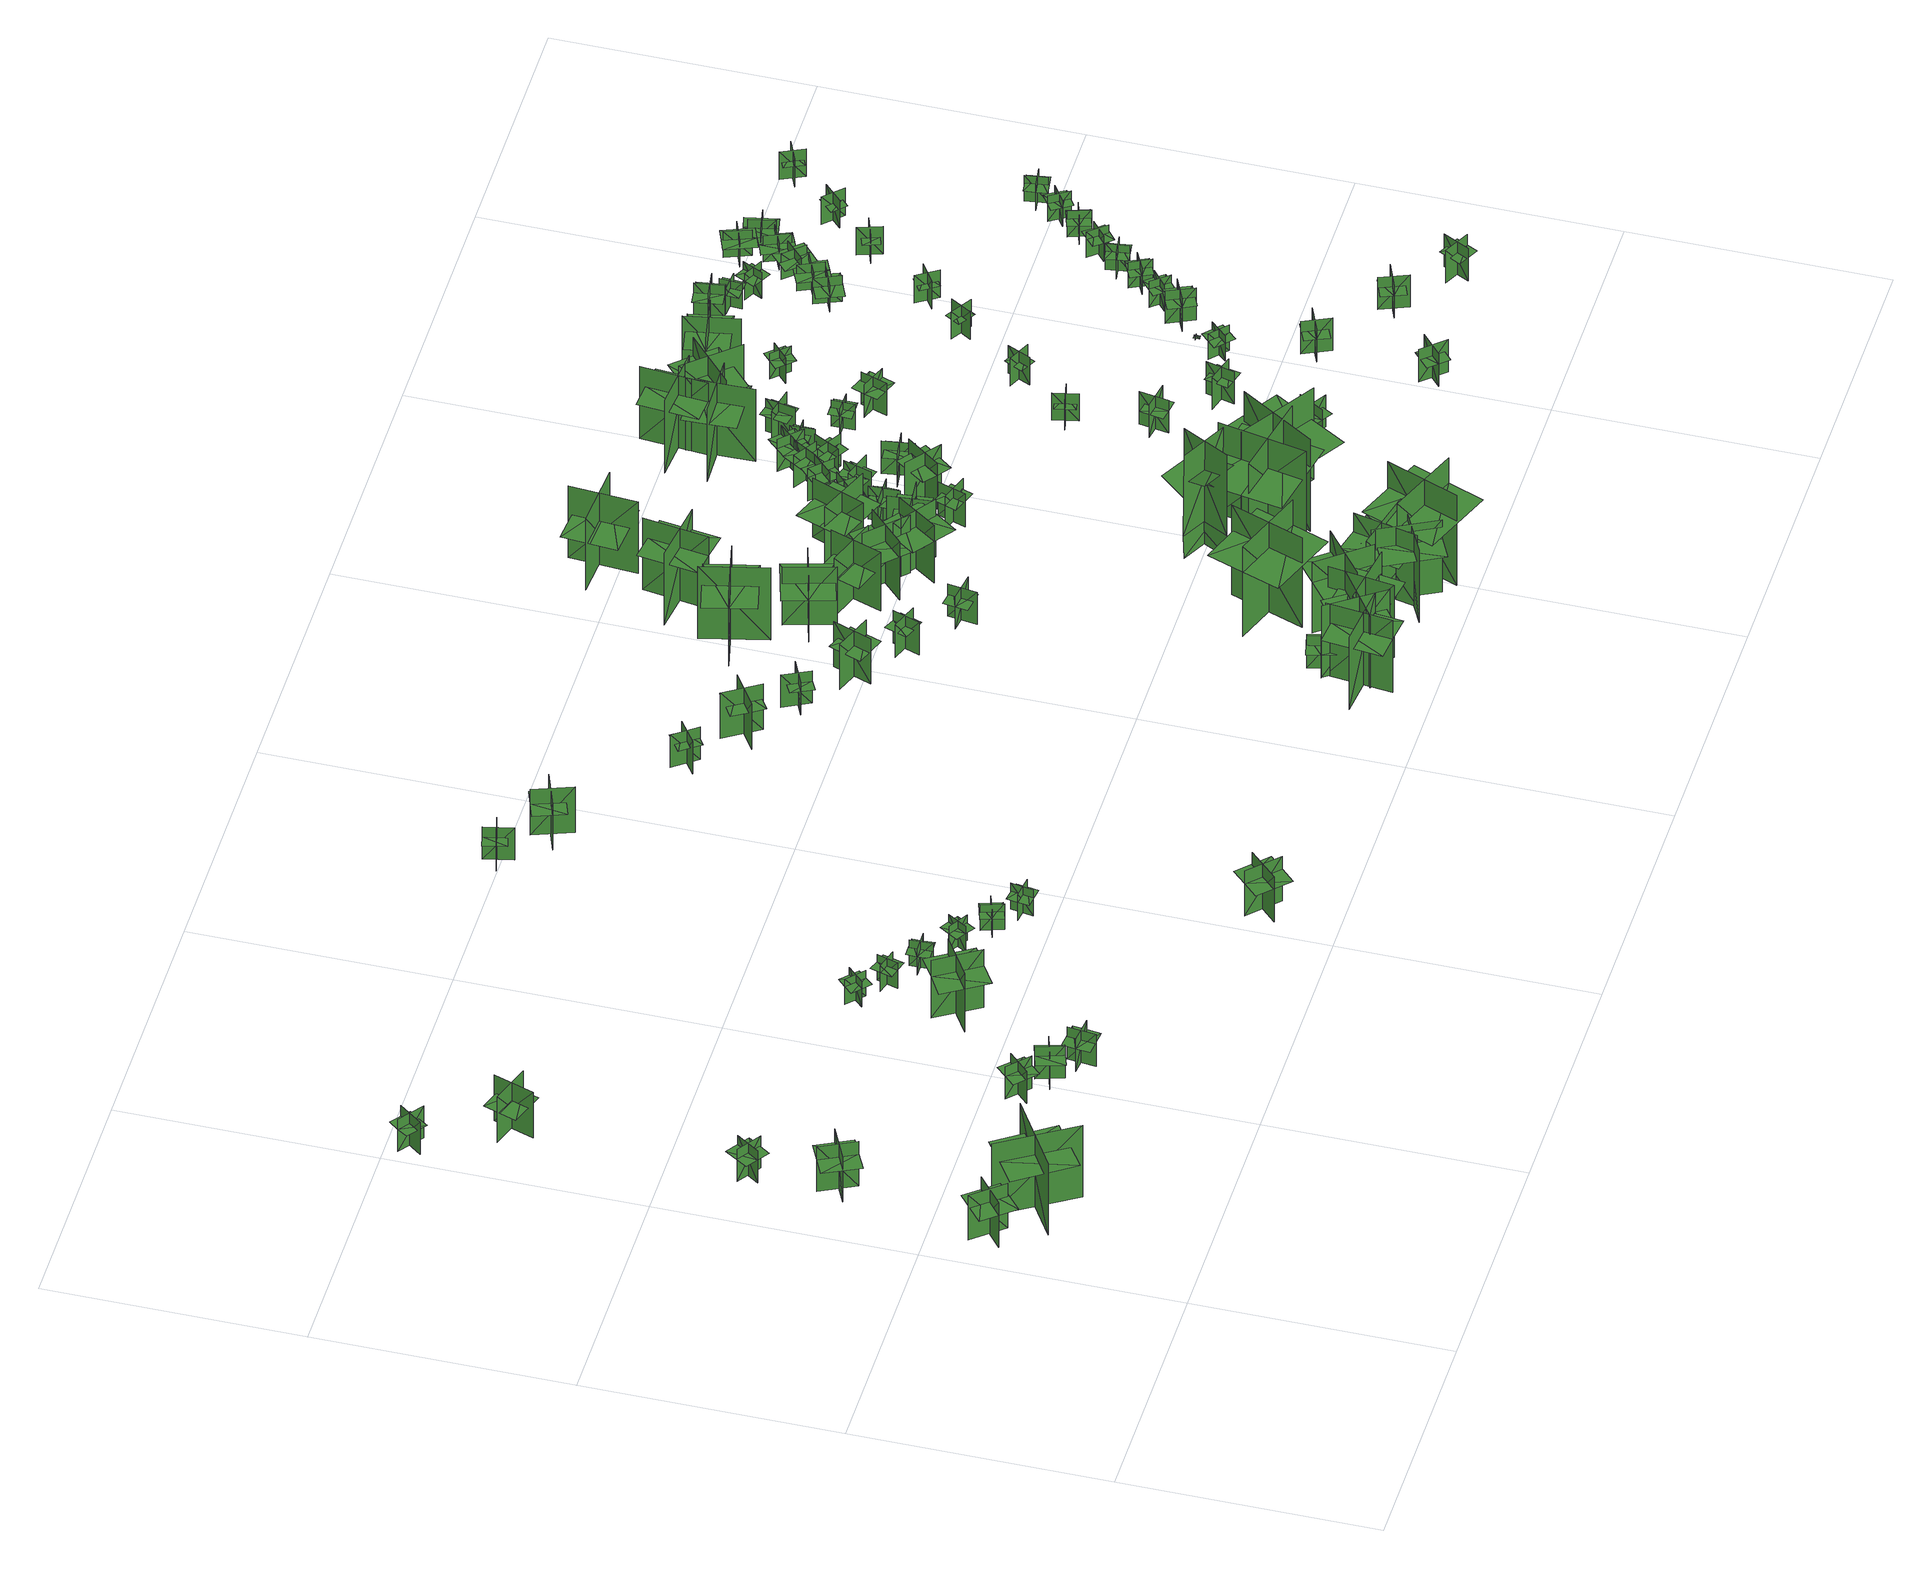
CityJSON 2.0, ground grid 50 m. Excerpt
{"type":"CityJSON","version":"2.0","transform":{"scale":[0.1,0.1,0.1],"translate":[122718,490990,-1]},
"CityObjects":{
"tree1":{"type":"SolitaryVegetationObject","geometry":[{"type":"MultiSurface","lod":"1","boundaries":[[[0,1,2]],[[0,2,3]],[[4,5,6]],[[4,6,7]],[[8,9,10]],[[8,10,11]],[[8,11,12]],[[8,12,13]]]}]},
"tree2":{"type":"SolitaryVegetationObject","geometry":[{"type":"MultiSurface","lod":"1","boundaries":[[[14,15,16]],[[14,16,17]],[[18,19,20]],[[18,20,21]],[[22,23,24]],[[22,24,25]],[[22,25,26]],[[22,26,27]]]}]},
"tree3":{"type":"SolitaryVegetationObject","geometry":[{"type":"MultiSurface","lod":"1","boundaries":[[[28,29,30]],[[28,30,31]],[[32,33,34]],[[32,34,35]],[[36,37,38]],[[36,38,39]],[[36,39,40]],[[36,40,41]]]}]},
"tree4":{"type":"SolitaryVegetationObject","geometry":[{"type":"MultiSurface","lod":"1","boundaries":[[[42,43,44]],[[42,44,45]],[[46,47,48]],[[46,48,49]],[[50,51,52]],[[50,52,53]],[[50,53,54]],[[50,54,55]]]}]},
"tree5":{"type":"SolitaryVegetationObject","geometry":[{"type":"MultiSurface","lod":"1","boundaries":[[[56,57,58]],[[56,58,59]],[[60,61,62]],[[60,62,63]],[[64,65,66]],[[64,66,67]],[[64,67,68]],[[64,68,69]]]}]},
"tree6":{"type":"SolitaryVegetationObject","geometry":[{"type":"MultiSurface","lod":"1","boundaries":[[[70,71,72]],[[70,72,73]],[[74,75,76]],[[74,76,77]],[[78,79,80]],[[78,80,81]],[[78,82,83]],[[78,83,79]]]}]},
"tree7":{"type":"SolitaryVegetationObject","geometry":[{"type":"MultiSurface","lod":"1","boundaries":[[[84,85,86]],[[84,86,87]],[[88,89,90]],[[88,90,91]],[[92,93,94]],[[92,94,95]],[[92,95,96]],[[92,96,97]]]}]},
"tree8":{"type":"SolitaryVegetationObject","geometry":[{"type":"MultiSurface","lod":"1","boundaries":[[[98,99,100]],[[98,100,101]],[[102,103,104]],[[102,104,105]],[[106,107,108]],[[106,108,109]],[[106,109,110]],[[106,110,111]]]}]},
"tree9":{"type":"SolitaryVegetationObject","geometry":[{"type":"MultiSurface","lod":"1","boundaries":[[[112,113,114]],[[112,114,115]],[[116,117,118]],[[116,118,119]],[[120,121,122]],[[120,122,123]],[[120,123,124]],[[120,124,125]]]}]},
"tree10":{"type":"SolitaryVegetationObject","geometry":[{"type":"MultiSurface","lod":"1","boundaries":[[[126,127,128]],[[126,128,129]],[[130,131,132]],[[130,132,133]],[[134,135,136]],[[134,136,137]],[[134,137,138]],[[134,138,139]]]}]},
"tree11":{"type":"SolitaryVegetationObject","geometry":[{"type":"MultiSurface","lod":"1","boundaries":[[[140,141,142]],[[140,142,143]],[[144,145,146]],[[144,146,147]],[[148,149,150]],[[148,150,151]],[[148,151,152]],[[148,152,153]]]}]},
"tree12":{"type":"SolitaryVegetationObject","geometry":[{"type":"MultiSurface","lod":"1","boundaries":[[[154,155,156]],[[154,156,157]],[[158,159,160]],[[158,160,161]],[[162,163,164]],[[162,164,165]],[[162,165,166]],[[162,166,167]]]}]},
"tree13":{"type":"SolitaryVegetationObject","geometry":[{"type":"MultiSurface","lod":"1","boundaries":[[[168,169,170]],[[168,170,171]],[[172,173,174]],[[172,174,175]],[[176,177,178]],[[176,178,179]],[[176,179,180]],[[176,180,181]]]}]},
"tree14":{"type":"SolitaryVegetationObject","geometry":[{"type":"MultiSurface","lod":"1","boundaries":[[[182,183,184]],[[182,184,185]],[[186,187,188]],[[186,188,189]],[[190,191,192]],[[190,192,193]],[[190,193,194]],[[190,194,195]]]}]},
"tree15":{"type":"SolitaryVegetationObject","geometry":[{"type":"MultiSurface","lod":"1","boundaries":[[[196,197,198]],[[196,198,199]],[[200,201,202]],[[200,202,203]],[[204,205,206]],[[204,206,207]],[[204,207,208]],[[204,208,209]]]}]},
"tree16":{"type":"SolitaryVegetationObject","geometry":[{"type":"MultiSurface","lod":"1","boundaries":[[[210,211,212]],[[210,212,213]],[[214,215,216]],[[214,216,217]],[[218,219,220]],[[218,220,221]],[[218,221,222]],[[218,222,223]]]}]},
"tree17":{"type":"SolitaryVegetationObject","geometry":[{"type":"MultiSurface","lod":"1","boundaries":[[[224,225,226]],[[224,226,227]],[[228,229,230]],[[228,230,231]],[[232,233,234]],[[232,234,235]],[[232,235,236]],[[232,236,237]]]}]},
"tree18":{"type":"SolitaryVegetationObject","geometry":[{"type":"MultiSurface","lod":"1","boundaries":[[[238,239,240]],[[238,240,241]],[[242,243,244]],[[242,244,245]],[[246,247,248]],[[246,248,249]],[[246,249,250]],[[246,250,251]]]}]},
"tree19":{"type":"SolitaryVegetationObject","geometry":[{"type":"MultiSurface","lod":"1","boundaries":[[[252,253,254]],[[252,254,255]],[[256,257,258]],[[256,258,259]],[[260,261,262]],[[260,262,263]],[[260,263,264]],[[260,264,265]]]}]},
"tree20":{"type":"SolitaryVegetationObject","geometry":[{"type":"MultiSurface","lod":"1","boundaries":[[[266,267,268]],[[266,268,269]],[[270,271,272]],[[270,272,273]],[[274,275,276]],[[274,276,277]],[[274,277,278]],[[274,278,279]]]}]},
"tree21":{"type":"SolitaryVegetationObject","geometry":[{"type":"MultiSurface","lod":"1","boundaries":[[[280,281,282]],[[280,282,283]],[[284,285,286]],[[284,286,287]],[[288,289,290]],[[288,290,291]],[[288,291,292]],[[288,292,293]]]}]},
"tree22":{"type":"SolitaryVegetationObject","geometry":[{"type":"MultiSurface","lod":"1","boundaries":[[[294,295,296]],[[294,296,297]],[[298,299,300]],[[298,300,301]],[[302,303,304]],[[302,304,305]],[[302,305,306]],[[302,306,307]]]}]},
"tree23":{"type":"SolitaryVegetationObject","geometry":[{"type":"MultiSurface","lod":"1","boundaries":[[[308,309,310]],[[308,310,311]],[[312,313,314]],[[312,314,315]],[[316,317,318]],[[316,318,319]],[[316,320,321]],[[316,321,317]]]}]},
"tree24":{"type":"SolitaryVegetationObject","geometry":[{"type":"MultiSurface","lod":"1","boundaries":[[[322,323,324]],[[322,324,325]],[[326,327,328]],[[326,328,329]],[[330,331,332]],[[330,332,333]],[[330,333,334]],[[330,334,335]]]}]},
"tree25":{"type":"SolitaryVegetationObject","geometry":[{"type":"MultiSurface","lod":"1","boundaries":[[[336,337,338]],[[336,338,339]],[[340,341,342]],[[340,342,343]],[[344,345,346]],[[344,346,347]],[[344,348,349]],[[344,349,345]]]}]},
"tree26":{"type":"SolitaryVegetationObject","geometry":[{"type":"MultiSurface","lod":"1","boundaries":[[[350,351,352]],[[350,352,353]],[[354,355,356]],[[354,356,357]],[[358,359,360]],[[358,360,361]],[[358,361,362]],[[358,362,363]]]}]},
"tree27":{"type":"SolitaryVegetationObject","geometry":[{"type":"MultiSurface","lod":"1","boundaries":[[[364,365,366]],[[364,366,367]],[[368,369,370]],[[368,370,371]],[[372,373,374]],[[372,374,375]],[[372,376,377]],[[372,377,373]]]}]},
"tree28":{"type":"SolitaryVegetationObject","geometry":[{"type":"MultiSurface","lod":"1","boundaries":[[[378,379,380]],[[378,380,381]],[[382,383,384]],[[382,384,385]],[[386,387,388]],[[386,388,389]],[[386,389,390]],[[386,390,391]]]}]},
"tree29":{"type":"SolitaryVegetationObject","geometry":[{"type":"MultiSurface","lod":"1","boundaries":[[[392,393,394]],[[392,394,395]],[[396,397,398]],[[396,398,399]],[[400,401,402]],[[400,402,403]],[[400,404,405]],[[400,405,401]]]}]},
"tree30":{"type":"SolitaryVegetationObject","geometry":[{"type":"MultiSurface","lod":"1","boundaries":[[[406,407,408]],[[406,408,409]],[[410,411,412]],[[410,412,413]],[[414,415,416]],[[414,416,417]],[[414,417,418]],[[414,418,419]]]}]},
"tree31":{"type":"SolitaryVegetationObject","geometry":[{"type":"MultiSurface","lod":"1","boundaries":[[[420,421,422]],[[420,422,423]],[[424,425,426]],[[424,426,427]],[[428,429,430]],[[428,430,431]],[[428,431,432]],[[428,432,433]]]}]},
"tree32":{"type":"SolitaryVegetationObject","geometry":[{"type":"MultiSurface","lod":"1","boundaries":[[[434,435,436]],[[434,436,437]],[[438,439,440]],[[438,440,441]],[[442,443,444]],[[442,444,445]],[[442,445,446]],[[442,446,447]]]}]},
"tree33":{"type":"SolitaryVegetationObject","geometry":[{"type":"MultiSurface","lod":"1","boundaries":[[[448,449,450]],[[448,450,451]],[[452,453,454]],[[452,454,455]],[[456,457,458]],[[456,458,459]],[[456,459,460]],[[456,460,461]]]}]},
"tree34":{"type":"SolitaryVegetationObject","geometry":[{"type":"MultiSurface","lod":"1","boundaries":[[[462,463,464]],[[462,464,465]],[[466,467,468]],[[466,468,469]],[[470,471,472]],[[470,472,473]],[[470,474,475]],[[470,475,471]]]}]},
"tree35":{"type":"SolitaryVegetationObject","geometry":[{"type":"MultiSurface","lod":"1","boundaries":[[[476,477,478]],[[476,478,479]],[[480,481,482]],[[480,482,483]],[[484,485,486]],[[484,486,487]],[[484,488,489]],[[484,489,485]]]}]},
"tree36":{"type":"SolitaryVegetationObject","geometry":[{"type":"MultiSurface","lod":"1","boundaries":[[[490,491,492]],[[490,492,493]],[[494,495,496]],[[494,496,497]],[[498,499,500]],[[498,500,501]],[[498,502,503]],[[498,503,499]]]}]},
"tree37":{"type":"SolitaryVegetationObject","geometry":[{"type":"MultiSurface","lod":"1","boundaries":[[[504,505,506]],[[504,506,507]],[[508,509,510]],[[508,510,511]],[[512,513,514]],[[512,514,515]],[[512,516,517]],[[512,517,513]]]}]},
"tree38":{"type":"SolitaryVegetationObject","geometry":[{"type":"MultiSurface","lod":"1","boundaries":[[[518,519,520]],[[518,520,521]],[[522,523,524]],[[522,524,525]],[[526,527,528]],[[526,528,529]],[[526,529,530]],[[526,530,531]]]}]},
"tree39":{"type":"SolitaryVegetationObject","geometry":[{"type":"MultiSurface","lod":"1","boundaries":[[[532,533,534]],[[532,534,535]],[[536,537,538]],[[536,538,539]],[[540,541,542]],[[540,542,543]],[[540,543,544]],[[540,544,545]]]}]},
"tree40":{"type":"SolitaryVegetationObject","geometry":[{"type":"MultiSurface","lod":"1","boundaries":[[[546,547,548]],[[546,548,549]],[[550,551,552]],[[550,552,553]],[[554,555,556]],[[554,556,557]],[[554,557,558]],[[554,558,559]]]}]},
"tree41":{"type":"SolitaryVegetationObject","geometry":[{"type":"MultiSurface","lod":"1","boundaries":[[[560,561,562]],[[560,562,563]],[[564,565,566]],[[564,566,567]],[[568,569,570]],[[568,570,571]],[[568,572,573]],[[568,573,569]]]}]},
"tree42":{"type":"SolitaryVegetationObject","geometry":[{"type":"MultiSurface","lod":"1","boundaries":[[[574,575,576]],[[574,576,577]],[[578,579,580]],[[578,580,581]],[[582,583,584]],[[582,584,585]],[[582,585,586]],[[582,586,587]]]}]},
"tree43":{"type":"SolitaryVegetationObject","geometry":[{"type":"MultiSurface","lod":"1","boundaries":[[[588,589,590]],[[588,590,591]],[[592,593,594]],[[592,594,595]],[[596,597,593]],[[596,593,592]],[[598,599,589]],[[598,589,588]],[[600,601,602]],[[600,602,603]],[[604,605,606]],[[604,606,607]]]}]},
"tree44":{"type":"SolitaryVegetationObject","geometry":[{"type":"MultiSurface","lod":"1","boundaries":[[[608,609,610]],[[608,610,611]],[[612,613,614]],[[612,614,615]],[[616,617,618]],[[616,618,619]],[[616,620,621]],[[616,621,617]]]}]},
"tree45":{"type":"SolitaryVegetationObject","geometry":[{"type":"MultiSurface","lod":"1","boundaries":[[[622,623,624]],[[622,624,625]],[[626,627,628]],[[626,628,629]],[[630,631,632]],[[630,632,633]],[[630,633,634]],[[630,634,635]]]}]},
"tree46":{"type":"SolitaryVegetationObject","geometry":[{"type":"MultiSurface","lod":"1","boundaries":[[[636,637,638]],[[636,638,639]],[[640,641,642]],[[640,642,643]],[[644,645,646]],[[644,646,647]],[[644,648,649]],[[644,649,645]]]}]},
"tree47":{"type":"SolitaryVegetationObject","geometry":[{"type":"MultiSurface","lod":"1","boundaries":[[[650,651,652]],[[650,652,653]],[[654,655,656]],[[654,656,657]],[[658,659,660]],[[658,660,661]],[[658,662,663]],[[658,663,659]]]}]},
"tree48":{"type":"SolitaryVegetationObject","geometry":[{"type":"MultiSurface","lod":"1","boundaries":[[[664,665,666]],[[664,666,667]],[[668,669,670]],[[668,670,671]],[[672,673,674]],[[672,674,675]],[[672,675,676]],[[672,676,677]]]}]},
"tree49":{"type":"SolitaryVegetationObject","geometry":[{"type":"MultiSurface","lod":"1","boundaries":[[[678,679,680]],[[678,680,681]],[[682,683,684]],[[682,684,685]],[[686,687,688]],[[686,688,689]],[[686,689,690]],[[686,690,691]]]}]},
"tree50":{"type":"SolitaryVegetationObject","geometry":[{"type":"MultiSurface","lod":"1","boundaries":[[[692,693,694]],[[692,694,695]],[[696,697,698]],[[696,698,699]],[[700,701,702]],[[700,702,703]],[[700,704,705]],[[700,705,701]]]}]},
"tree51":{"type":"SolitaryVegetationObject","geometry":[{"type":"MultiSurface","lod":"1","boundaries":[[[706,707,708]],[[706,708,709]],[[710,711,712]],[[710,712,713]],[[714,715,716]],[[714,716,717]],[[714,718,719]],[[714,719,715]]]}]},
"tree52":{"type":"SolitaryVegetationObject","geometry":[{"type":"MultiSurface","lod":"1","boundaries":[[[720,721,722]],[[720,722,723]],[[724,725,726]],[[724,726,727]],[[728,729,730]],[[728,730,731]],[[728,731,732]],[[728,732,733]]]}]},
"tree53":{"type":"SolitaryVegetationObject","geometry":[{"type":"MultiSurface","lod":"1","boundaries":[[[734,735,736]],[[734,736,737]],[[738,739,740]],[[738,740,741]],[[742,743,744]],[[742,744,745]],[[742,745,746]],[[742,746,747]]]}]},
"tree54":{"type":"SolitaryVegetationObject","geometry":[{"type":"MultiSurface","lod":"1","boundaries":[[[748,749,750]],[[748,750,751]],[[752,753,754]],[[752,754,755]],[[756,757,758]],[[756,758,759]],[[756,760,761]],[[756,761,757]]]}]},
"tree55":{"type":"SolitaryVegetationObject","geometry":[{"type":"MultiSurface","lod":"1","boundaries":[[[762,763,764]],[[762,764,765]],[[766,767,768]],[[766,768,769]],[[770,771,772]],[[770,772,773]],[[770,774,775]],[[770,775,771]]]}]},
"tree56":{"type":"SolitaryVegetationObject","geometry":[{"type":"MultiSurface","lod":"1","boundaries":[[[776,777,778]],[[776,778,779]],[[780,781,782]],[[780,782,783]],[[784,785,786]],[[784,786,787]],[[784,787,788]],[[784,788,789]]]}]},
"tree57":{"type":"SolitaryVegetationObject","geometry":[{"type":"MultiSurface","lod":"1","boundaries":[[[790,791,792]],[[790,792,793]],[[794,795,796]],[[794,796,797]],[[798,799,800]],[[798,800,801]],[[798,801,802]],[[798,802,803]]]}]},
"tree58":{"type":"SolitaryVegetationObject","geometry":[{"type":"MultiSurface","lod":"1","boundaries":[[[804,805,806]],[[804,806,807]],[[808,809,810]],[[808,810,811]],[[812,813,814]],[[812,814,815]],[[812,816,817]],[[812,817,813]]]}]},
"tree59":{"type":"SolitaryVegetationObject","geometry":[{"type":"MultiSurface","lod":"1","boundaries":[[[818,819,820]],[[818,820,821]],[[822,823,824]],[[822,824,825]],[[826,827,828]],[[826,828,829]],[[826,830,831]],[[826,831,827]]]}]},
"tree60":{"type":"SolitaryVegetationObject","geometry":[{"type":"MultiSurface","lod":"1","boundaries":[[[832,833,834]],[[832,834,835]],[[836,837,838]],[[836,838,839]],[[840,841,842]],[[840,842,843]],[[840,844,845]],[[840,845,841]]]}]},
"tree61":{"type":"SolitaryVegetationObject","geometry":[{"type":"MultiSurface","lod":"1","boundaries":[[[846,847,848]],[[846,848,849]],[[850,851,852]],[[850,852,853]],[[854,855,856]],[[854,856,857]],[[854,857,858]],[[854,858,859]]]}]},
"tree62":{"type":"SolitaryVegetationObject","geometry":[{"type":"MultiSurface","lod":"1","boundaries":[[[860,861,862]],[[860,862,863]],[[864,865,866]],[[864,866,867]],[[868,869,870]],[[868,870,871]],[[868,871,872]],[[868,872,873]]]}]},
"tree63":{"type":"SolitaryVegetationObject","geometry":[{"type":"MultiSurface","lod":"1","boundaries":[[[874,875,876]],[[874,876,877]],[[878,879,880]],[[878,880,881]],[[882,883,884]],[[882,884,885]],[[882,886,887]],[[882,887,883]]]}]},
"tree64":{"type":"SolitaryVegetationObject","geometry":[{"type":"MultiSurface","lod":"1","boundaries":[[[888,889,890]],[[888,890,891]],[[892,893,894]],[[892,894,895]],[[896,897,898]],[[896,898,899]],[[896,899,900]],[[896,900,901]]]}]},
"tree65":{"type":"SolitaryVegetationObject","geometry":[{"type":"MultiSurface","lod":"1","boundaries":[[[902,903,904]],[[902,904,905]],[[906,907,908]],[[906,908,909]],[[910,911,912]],[[910,912,913]],[[910,913,914]],[[910,914,915]]]}]},
"tree66":{"type":"SolitaryVegetationObject","geometry":[{"type":"MultiSurface","lod":"1","boundaries":[[[916,917,918]],[[916,918,919]],[[920,921,922]],[[920,922,923]],[[924,925,926]],[[924,926,927]],[[924,928,929]],[[924,929,925]]]}]},
"tree67":{"type":"SolitaryVegetationObject","geometry":[{"type":"MultiSurface","lod":"1","boundaries":[[[930,931,932]],[[930,932,933]],[[934,935,936]],[[934,936,937]],[[938,939,940]],[[938,940,941]],[[938,941,942]],[[938,942,943]]]}]},
"tree68":{"type":"SolitaryVegetationObject","geometry":[{"type":"MultiSurface","lod":"1","boundaries":[[[944,945,946]],[[944,946,947]],[[948,949,950]],[[948,950,951]],[[952,953,954]],[[952,954,955]],[[952,955,956]],[[952,956,957]]]}]},
"tree69":{"type":"SolitaryVegetationObject","geometry":[{"type":"MultiSurface","lod":"1","boundaries":[[[958,959,960]],[[958,960,961]],[[962,963,964]],[[962,964,965]],[[966,967,968]],[[966,968,969]],[[966,969,970]],[[966,970,971]]]}]},
"tree70":{"type":"SolitaryVegetationObject","geometry":[{"type":"MultiSurface","lod":"1","boundaries":[[[972,973,974]],[[972,974,975]],[[976,977,978]],[[976,978,979]],[[980,981,982]],[[980,982,983]],[[980,983,984]],[[980,984,985]]]}]},
"tree71":{"type":"SolitaryVegetationObject","geometry":[{"type":"MultiSurface","lod":"1","boundaries":[[[986,987,988]],[[986,988,989]],[[990,991,992]],[[990,992,993]],[[994,995,996]],[[994,996,997]],[[994,997,998]],[[994,998,999]]]}]},
"tree72":{"type":"SolitaryVegetationObject","geometry":[{"type":"MultiSurface","lod":"1","boundaries":[[[1000,1001,1002]],[[1000,1002,1003]],[[1004,1005,1006]],[[1004,1006,1007]],[[1008,1009,1010]],[[1008,1010,1011]],[[1008,1011,1012]],[[1008,1012,1013]]]}]},
"tree73":{"type":"SolitaryVegetationObject","geometry":[{"type":"MultiSurface","lod":"1","boundaries":[[[1014,1015,1016]],[[1014,1016,1017]],[[1018,1019,1020]],[[1018,1020,1021]],[[1022,1023,1024]],[[1022,1024,1025]],[[1022,1026,1027]],[[1022,1027,1023]]]}]},
"tree74":{"type":"SolitaryVegetationObject","geometry":[{"type":"MultiSurface","lod":"1","boundaries":[[[1028,1029,1030]],[[1028,1030,1031]],[[1032,1033,1034]],[[1032,1034,1035]],[[1036,1037,1038]],[[1036,1038,1039]],[[1036,1039,1040]],[[1036,1040,1041]]]}]},
"tree75":{"type":"SolitaryVegetationObject","geometry":[{"type":"MultiSurface","lod":"1","boundaries":[[[1042,1043,1044]],[[1042,1044,1045]],[[1046,1047,1048]],[[1046,1048,1049]],[[1050,1051,1052]],[[1050,1052,1053]],[[1050,1053,1054]],[[1050,1054,1055]]]}]},
"tree76":{"type":"SolitaryVegetationObject","geometry":[{"type":"MultiSurface","lod":"1","boundaries":[[[1056,1057,1058]],[[1056,1058,1059]],[[1060,1061,1062]],[[1060,1062,1063]],[[1064,1065,1066]],[[1064,1066,1067]],[[1064,1067,1068]],[[1064,1068,1069]]]}]},
"tree77":{"type":"SolitaryVegetationObject","geometry":[{"type":"MultiSurface","lod":"1","boundaries":[[[1070,1071,1072]],[[1070,1072,1073]],[[1074,1075,1076]],[[1074,1076,1077]],[[1078,1079,1080]],[[1078,1080,1081]],[[1078,1081,1082]],[[1078,1082,1083]]]}]},
"tree78":{"type":"SolitaryVegetationObject","geometry":[{"type":"MultiSurface","lod":"1","boundaries":[[[1084,1085,1086]],[[1084,1086,1087]],[[1088,1089,1090]],[[1088,1090,1091]],[[1092,1093,1094]],[[1092,1094,1095]],[[1092,1095,1096]],[[1092,1096,1097]]]}]},
"tree79":{"type":"SolitaryVegetationObject","geometry":[{"type":"MultiSurface","lod":"1","boundaries":[[[1098,1099,1100]],[[1098,1100,1101]],[[1102,1103,1104]],[[1102,1104,1105]],[[1106,1107,1108]],[[1106,1108,1109]],[[1106,1109,1110]],[[1106,1110,1111]]]}]},
"tree80":{"type":"SolitaryVegetationObject","geometry":[{"type":"MultiSurface","lod":"1","boundaries":[[[1112,1113,1114]],[[1112,1114,1115]],[[1116,1117,1118]],[[1116,1118,1119]],[[1120,1121,1122]],[[1120,1122,1123]],[[1120,1123,1124]],[[1120,1124,1125]]]}]},
"tree81":{"type":"SolitaryVegetationObject","geometry":[{"type":"MultiSurface","lod":"1","boundaries":[[[1126,1127,1128]],[[1126,1128,1129]],[[1130,1131,1132]],[[1130,1132,1133]],[[1134,1135,1136]],[[1134,1136,1137]],[[1134,1137,1138]],[[1134,1138,1139]]]}]},
"tree82":{"type":"SolitaryVegetationObject","geometry":[{"type":"MultiSurface","lod":"1","boundaries":[[[1140,1141,1142]],[[1140,1142,1143]],[[1144,1145,1146]],[[1144,1146,1147]],[[1148,1149,1150]],[[1148,1150,1151]],[[1148,1151,1152]],[[1148,1152,1153]]]}]},
"tree83":{"type":"SolitaryVegetationObject","geometry":[{"type":"MultiSurface","lod":"1","boundaries":[[[1154,1155,1156]],[[1154,1156,1157]],[[1158,1159,1160]],[[1158,1160,1161]],[[1162,1163,1164]],[[1162,1164,1165]],[[1162,1165,1166]],[[1162,1166,1167]]]}]},
"tree84":{"type":"SolitaryVegetationObject","geometry":[{"type":"MultiSurface","lod":"1","boundaries":[[[1168,1169,1170]],[[1168,1170,1171]],[[1172,1173,1174]],[[1172,1174,1175]],[[1176,1177,1178]],[[1176,1178,1179]],[[1176,1179,1180]],[[1176,1180,1181]]]}]},
"tree85":{"type":"SolitaryVegetationObject","geometry":[{"type":"MultiSurface","lod":"1","boundaries":[[[1182,1183,1184]],[[1182,1184,1185]],[[1186,1187,1188]],[[1186,1188,1189]],[[1190,1191,1192]],[[1190,1192,1193]],[[1190,1193,1194]],[[1190,1194,1195]]]}]},
"tree86":{"type":"SolitaryVegetationObject","geometry":[{"type":"MultiSurface","lod":"1","boundaries":[[[1196,1197,1198]],[[1196,1198,1199]],[[1200,1201,1202]],[[1200,1202,1203]],[[1204,1205,1206]],[[1204,1206,1207]],[[1204,1207,1208]],[[1204,1208,1209]]]}]},
"tree87":{"type":"SolitaryVegetationObject","geometry":[{"type":"MultiSurface","lod":"1","boundaries":[[[1210,1211,1212]],[[1210,1212,1213]],[[1214,1215,1216]],[[1214,1216,1217]],[[1218,1219,1220]],[[1218,1220,1221]],[[1218,1221,1222]],[[1218,1222,1223]]]}]},
"tree88":{"type":"SolitaryVegetationObject","geometry":[{"type":"MultiSurface","lod":"1","boundaries":[[[1224,1225,1226]],[[1224,1226,1227]],[[1228,1229,1230]],[[1228,1230,1231]],[[1232,1233,1234]],[[1232,1234,1235]],[[1232,1235,1236]],[[1232,1236,1237]]]}]},
"tree89":{"type":"SolitaryVegetationObject","geometry":[{"type":"MultiSurface","lod":"1","boundaries":[[[1238,1239,1240]],[[1238,1240,1241]],[[1242,1243,1244]],[[1242,1244,1245]],[[1246,1247,1248]],[[1246,1248,1249]],[[1246,1249,1250]],[[1246,1250,1251]]]}]},
"tree90":{"type":"SolitaryVegetationObject","geometry":[{"type":"MultiSurface","lod":"1","boundaries":[[[1252,1253,1254]],[[1252,1254,1255]],[[1256,1257,1258]],[[1256,1258,1259]],[[1260,1261,1262]],[[1260,1262,1263]],[[1260,1263,1264]],[[1260,1264,1265]]]}]},
"tree91":{"type":"SolitaryVegetationObject","geometry":[{"type":"MultiSurface","lod":"1","boundaries":[[[1266,1267,1268]],[[1266,1268,1269]],[[1270,1271,1272]],[[1270,1272,1273]],[[1274,1275,1276]],[[1274,1276,1277]],[[1274,1277,1278]],[[1274,1278,1279]]]}]},
"tree92":{"type":"SolitaryVegetationObject","geometry":[{"type":"MultiSurface","lod":"1","boundaries":[[[1280,1281,1282]],[[1280,1282,1283]],[[1284,1285,1286]],[[1284,1286,1287]],[[1288,1289,1290]],[[1288,1290,1291]],[[1288,1291,1292]],[[1288,1292,1293]]]}]},
"tree93":{"type":"SolitaryVegetationObject","geometry":[{"type":"MultiSurface","lod":"1","boundaries":[[[1294,1295,1296]],[[1294,1296,1297]],[[1298,1299,1300]],[[1298,1300,1301]],[[1302,1303,1304]],[[1302,1304,1305]],[[1302,1305,1306]],[[1302,1306,1307]]]}]},
"tree94":{"type":"SolitaryVegetationObject","geometry":[{"type":"MultiSurface","lod":"1","boundaries":[[[1308,1309,1310]],[[1308,1310,1311]],[[1312,1313,1314]],[[1312,1314,1315]],[[1316,1317,1318]],[[1316,1318,1319]],[[1316,1319,1320]],[[1316,1320,1321]]]}]},
"tree95":{"type":"SolitaryVegetationObject","geometry":[{"type":"MultiSurface","lod":"1","boundaries":[[[1322,1323,1324]],[[1322,1324,1325]],[[1326,1327,1328]],[[1326,1328,1329]],[[1330,1331,1332]],[[1330,1332,1333]],[[1330,1333,1334]],[[1330,1334,1335]]]}]},
"tree96":{"type":"SolitaryVegetationObject","geometry":[{"type":"MultiSurface","lod":"1","boundaries":[[[1336,1337,1338]],[[1336,1338,1339]],[[1340,1341,1342]],[[1340,1342,1343]],[[1344,1345,1346]],[[1344,1346,1347]],[[1344,1347,1348]],[[1344,1348,1349]]]}]},
"tree97":{"type":"SolitaryVegetationObject","geometry":[{"type":"MultiSurface","lod":"1","boundaries":[[[1350,1351,1352]],[[1350,1352,1353]],[[1354,1355,1356]],[[1354,1356,1357]],[[1358,1359,1360]],[[1358,1360,1361]],[[1358,1361,1362]],[[1358,1362,1363]]]}]},
"tree98":{"type":"SolitaryVegetationObject","geometry":[{"type":"MultiSurface","lod":"1","boundaries":[[[1364,1365,1366]],[[1364,1366,1367]],[[1368,1369,1370]],[[1368,1370,1371]],[[1372,1373,1374]],[[1372,1374,1375]],[[1372,1375,1376]],[[1372,1376,1377]]]}]},
"tree99":{"type":"SolitaryVegetationObject","geometry":[{"type":"MultiSurface","lod":"1","boundaries":[[[1378,1379,1380]],[[1378,1380,1381]],[[1382,1383,1384]],[[1382,1384,1385]],[[1386,1387,1388]],[[1386,1388,1389]],[[1386,1389,1390]],[[1386,1390,1391]]]}]},
"tree100":{"type":"SolitaryVegetationObject","geometry":[{"type":"MultiSurface","lod":"1","boundaries":[[[1392,1393,1394]],[[1392,1394,1395]],[[1396,1397,1398]],[[1396,1398,1399]],[[1400,1401,1402]],[[1400,1402,1403]],[[1400,1403,1404]],[[1400,1404,1405]]]}]}
},
"vertices":[
[108,363,7],[58,423,7],[58,423,114],[108,363,114],[113,414,7],[53,365,7],[53,365,114],[113,414,114],[113,414,84],[88,444,84],[28,395,84],[53,365,84],[78,335,84],[137,385,84],
[136,401,5],[227,256,5],[227,256,176],[136,401,176],[111,289,5],[111,289,176],[255,380,176],[255,380,5],[143,388,130],[96,356,130],[172,246,130],[219,278,130],[266,311,130],[190,421,130],
[93,666,12],[163,700,12],[163,700,119],[93,666,119],[142,649,12],[108,718,12],[108,718,119],[142,649,119],[142,649,89],[177,666,89],[143,735,89],[108,718,89],[73,701,89],[107,632,89],
[97,863,12],[143,832,12],[143,832,89],[97,863,89],[103,827,12],[134,872,12],[134,872,89],[103,827,89],[103,827,67],[126,811,67],[157,857,67],[134,872,67],[111,888,67],[81,842,67],
[57,1478,9],[22,1432,9],[22,1432,86],[57,1478,86],[20,1473,9],[20,1473,86],[67,1438,86],[67,1438,9],[20,1473,62],[6,1453,62],[43,1425,62],[58,1445,62],[72,1464,62],[35,1492,62],
[167,1280,11],[88,1307,11],[88,1307,120],[167,1280,120],[144,1327,11],[144,1327,120],[116,1247,120],[116,1247,11],[161,1278,78],[92,1302,78],[81,1270,78],[150,1246,78],[173,1312,78],[103,1336,78],
[472,456,15],[433,416,15],[433,416,92],[472,456,92],[435,456,15],[475,418,15],[475,418,92],[435,456,92],[435,456,70],[416,436,70],[456,398,70],[475,418,70],[494,437,70],[454,476,70],
[534,402,15],[481,386,15],[481,386,92],[534,402,92],[501,419,15],[518,367,15],[518,367,92],[501,419,92],[501,419,70],[475,411,70],[491,358,70],[518,367,70],[544,375,70],[528,428,70],
[569,377,14],[563,322,14],[563,322,91],[569,377,91],[540,354,14],[595,348,14],[595,348,91],[540,354,91],[540,354,69],[537,326,69],[592,320,69],[595,348,69],[598,375,69],[543,381,69],
[679,628,11],[595,575,11],[595,575,150],[679,628,150],[615,643,11],[668,559,11],[668,559,150],[615,643,150],[615,643,111],[572,617,111],[625,532,111],[668,559,111],[710,585,111],[657,670,111],
[613,771,10],[644,803,10],[644,803,71],[613,771,71],[643,772,10],[611,802,10],[611,802,71],[643,772,71],[643,772,54],[658,788,54],[626,818,54],[611,802,54],[596,786,54],[628,756,54],
[702,738,12],[660,750,12],[660,750,73],[702,738,73],[688,763,12],[676,721,12],[676,721,73],[688,763,73],[688,763,56],[667,770,56],[655,727,56],[676,721,56],[697,715,56],[709,757,56],
[742,718,11],[743,674,11],[743,674,73],[742,718,73],[721,697,11],[765,698,11],[765,698,73],[721,697,73],[721,697,55],[722,674,55],[766,676,55],[765,698,55],[765,720,55],[721,719,55],
[796,658,12],[834,635,12],[834,635,73],[796,658,73],[803,629,12],[826,667,12],[826,667,73],[803,629,73],[803,629,56],[821,618,56],[844,655,56],[826,667,56],[807,678,56],[784,641,56],
[867,620,11],[881,578,11],[881,578,72],[867,620,72],[854,594,11],[896,608,11],[896,608,72],[854,594,72],[854,594,55],[861,573,55],[903,587,55],[896,608,55],[889,629,55],[847,615,55],
[1078,171,14],[1024,116,14],[1024,116,121],[1078,171,121],[1026,171,14],[1082,117,14],[1082,117,121],[1026,171,121],[1026,171,91],[999,143,91],[1054,89,91],[1082,117,91],[1109,144,91],[1053,199,91],
[930,538,11],[937,582,11],[937,582,73],[930,538,73],[954,556,11],[910,562,11],[910,562,73],[954,556,73],[954,556,55],[957,577,55],[914,584,55],[910,562,55],[907,540,55],[951,534,55],
[844,1512,18],[787,1498,18],[787,1498,95],[844,1512,95],[812,1531,18],[812,1531,95],[825,1474,95],[825,1474,18],[812,1531,71],[788,1525,71],[799,1480,71],[823,1486,71],[846,1491,71],[836,1537,71],
[949,1444,14],[873,1416,14],[873,1416,123],[949,1444,123],[902,1466,14],[902,1466,123],[929,1389,123],[929,1389,14],[902,1466,88],[870,1454,88],[892,1393,88],[924,1405,88],[956,1416,88],[934,1477,88],
[1181,1225,11],[1147,1272,11],[1147,1272,89],[1181,1225,89],[1187,1261,11],[1187,1261,89],[1140,1228,89],[1140,1228,11],[1187,1261,64],[1173,1281,64],[1135,1254,64],[1149,1235,64],[1163,1215,64],[1201,1241,64],
[1287,1137,13],[1243,1205,13],[1243,1205,122],[1287,1137,122],[1298,1188,13],[1298,1188,122],[1230,1143,122],[1230,1143,13],[1298,1188,87],[1280,1216,87],[1225,1181,87],[1243,1152,87],[1262,1124,87],[1316,1159,87],
[1342,1082,14],[1395,1107,14],[1395,1107,91],[1342,1082,91],[1378,1070,14],[1378,1070,91],[1352,1122,91],[1352,1122,14],[1378,1070,67],[1400,1081,67],[1379,1122,67],[1357,1112,67],[1336,1101,67],[1356,1059,67],
[1702,204,5],[1688,75,5],[1688,75,177],[1702,204,177],[1623,139,5],[1752,125,5],[1752,125,177],[1623,139,177],[1701,193,133],[1688,75,133],[1740,69,133],[1752,188,133],[1650,198,133],[1637,80,133],
[1456,983,13],[1484,1059,13],[1484,1059,121],[1456,983,121],[1503,1004,13],[1503,1004,121],[1427,1033,121],[1427,1033,13],[1503,1004,87],[1515,1036,87],[1454,1059,87],[1442,1027,87],[1430,995,87],[1491,973,87],
[1793,192,6],[1687,117,6],[1687,117,178],[1793,192,178],[1692,208,6],[1767,102,6],[1767,102,178],[1692,208,178],[1784,185,133],[1687,117,133],[1717,75,133],[1814,143,133],[1754,227,133],[1657,159,133],
[1710,241,6],[1724,187,6],[1724,187,83],[1710,241,83],[1691,209,6],[1745,223,6],[1745,223,83],[1691,209,83],[1691,209,61],[1698,182,61],[1752,196,61],[1745,223,61],[1738,249,61],[1684,236,61],
[1861,143,4],[1732,162,4],[1732,162,177],[1861,143,177],[1799,225,4],[1780,97,4],[1780,97,177],[1799,225,177],[1850,145,132],[1732,162,132],[1725,112,132],[1842,94,132],[1857,196,132],[1740,213,132],
[1589,940,14],[1535,959,14],[1535,959,92],[1589,940,92],[1573,973,14],[1573,973,92],[1554,919,92],[1554,919,14],[1573,973,68],[1550,982,68],[1535,938,68],[1558,930,68],[1580,922,68],[1596,965,68],
[1445,1244,5],[1572,1273,5],[1572,1273,177],[1445,1244,177],[1533,1190,5],[1503,1317,5],[1503,1317,177],[1533,1190,177],[1456,1246,133],[1572,1273,133],[1560,1323,133],[1444,1296,133],[1468,1196,133],[1583,1223,133],
[1799,171,6],[1894,247,6],[1894,247,175],[1799,171,175],[1880,161,6],[1804,256,6],[1804,256,175],[1880,161,175],[1880,161,128],[1927,199,128],[1851,294,128],[1804,256,128],[1756,218,128],[1832,123,128],
[1668,897,14],[1660,840,14],[1660,840,91],[1668,897,91],[1638,875,14],[1638,875,91],[1696,867,91],[1696,867,14],[1638,875,67],[1635,851,67],[1681,844,67],[1684,868,67],[1687,892,67],[1641,899,67],
[1577,1180,5],[1605,1085,5],[1605,1085,143],[1577,1180,143],[1545,1122,5],[1640,1150,5],[1640,1150,143],[1545,1122,143],[1545,1122,105],[1558,1075,105],[1654,1102,105],[1640,1150,105],[1627,1198,105],[1531,1170,105],
[1818,279,2],[1871,424,2],[1871,424,217],[1818,279,217],[1912,322,2],[1766,375,2],[1766,375,217],[1912,322,217],[1912,322,157],[1938,395,157],[1793,448,157],[1766,375,157],[1740,302,157],[1885,249,157],
[1915,177,4],[1974,61,4],[1974,61,176],[1915,177,176],[1884,79,4],[1999,138,4],[1999,138,176],[1884,79,176],[1920,167,132],[1974,61,132],[2019,85,132],[1966,190,132],[1874,144,132],[1928,38,132],
[1925,94,2],[1954,220,2],[1954,220,174],[1925,94,174],[2012,148,2],[1885,178,2],[1885,178,174],[2012,148,174],[1928,104,129],[1954,220,129],[1904,232,129],[1878,116,129],[1978,93,129],[2004,209,129],
[1725,1060,5],[1623,1096,5],[1623,1096,145],[1725,1060,145],[1696,1121,5],[1696,1121,145],[1660,1019,145],[1660,1019,5],[1717,1058,91],[1628,1090,91],[1614,1048,91],[1703,1017,91],[1733,1101,91],[1644,1133,91],
[1605,1447,4],[1586,1319,4],[1586,1319,176],[1605,1447,176],[1523,1385,4],[1651,1367,4],[1651,1367,176],[1523,1385,176],[1603,1436,132],[1586,1319,132],[1637,1311,132],[1654,1429,132],[1552,1444,132],[1535,1326,132],
[1769,1065,5],[1698,994,5],[1698,994,144],[1769,1065,144],[1702,1065,5],[1773,995,5],[1773,995,144],[1702,1065,144],[1702,1065,105],[1667,1030,105],[1737,959,105],[1773,995,105],[1808,1030,105],[1738,1100,105],
[1997,40,5],[2054,184,5],[2054,184,220],[1997,40,220],[2092,81,5],[1948,137,5],[1948,137,220],[2092,81,220],[2092,81,160],[2121,153,160],[1976,210,160],[1948,137,160],[1920,65,160],[2064,9,160],
[1825,962,6],[1744,1019,6],[1744,1019,144],[1825,962,144],[1814,1027,6],[1757,946,6],[1757,946,144],[1814,1027,144],[1814,1027,106],[1774,1056,106],[1716,975,106],[1757,946,106],[1797,917,106],[1855,998,106],
[1707,1536,6],[1575,1545,6],[1575,1545,177],[1707,1536,177],[1652,1598,6],[1652,1598,177],[1643,1466,177],[1643,1466,6],[1698,1532,111],[1583,1539,111],[1579,1486,111],[1694,1478,111],[1702,1587,111],[1587,1595,111],
[1856,1106,6],[1751,1148,6],[1751,1148,147],[1856,1106,147],[1820,1189,6],[1779,1084,6],[1779,1084,147],[1820,1189,147],[1853,1116,101],[1871,1165,101],[1765,1205,101],[1747,1156,101],[1728,1107,101],[1834,1067,101],
[1939,533,57],[2031,485,57],[2030,483,252],[1938,531,252],[1962,458,58],[2010,550,58],[2009,550,252],[1961,458,252],[1961,458,6],[2009,550,6],[1938,531,6],[2030,483,6],[1938,532,152],[2030,484,152],[2055,531,171],[1963,579,171],[2018,490,183],[1949,526,183],[1931,491,194],[2000,455,194],
[1895,1017,5],[1813,1009,5],[1813,1009,114],[1895,1017,114],[1844,1058,5],[1852,976,5],[1852,976,114],[1844,1058,114],[1888,1016,86],[1813,1009,86],[1816,976,86],[1891,984,86],[1885,1049,86],[1810,1041,86],
[2147,386,7],[1975,421,7],[1975,421,226],[2147,386,226],[2070,503,7],[2035,330,7],[2035,330,226],[2070,503,226],[2139,401,156],[2154,481,156],[1981,513,156],[1966,433,156],[1951,353,156],[2124,321,156],
[1956,946,7],[1900,965,7],[1900,965,86],[1956,946,86],[1935,987,7],[1916,932,7],[1916,932,86],[1935,987,86],[1951,947,65],[1900,965,65],[1892,943,65],[1943,925,65],[1959,969,65],[1908,987,65],
[1863,1079,4],[1922,1080,4],[1922,1080,83],[1863,1079,83],[1897,1047,4],[1895,1106,4],[1895,1106,83],[1897,1047,83],[1868,1079,62],[1922,1080,62],[1921,1104,62],[1867,1103,62],[1868,1056,62],[1922,1057,62],
[1916,1134,5],[1878,1175,5],[1878,1175,82],[1916,1134,82],[1918,1171,5],[1877,1133,5],[1877,1133,82],[1918,1171,82],[1918,1171,61],[1899,1191,61],[1858,1154,61],[1877,1133,61],[1896,1113,61],[1937,1151,61],
[2072,333,2],[2167,481,2],[2167,481,222],[2072,333,222],[2209,363,2],[2060,458,2],[2060,458,222],[2209,363,222],[2089,335,151],[2158,293,151],[2250,443,151],[2180,486,151],[2111,528,151],[2019,378,151],
[2001,1060,6],[1951,993,6],[1951,993,116],[2001,1060,116],[1936,1050,6],[2002,1000,6],[2002,1000,116],[1936,1050,116],[1996,1054,87],[1951,993,87],[1977,974,87],[2023,1034,87],[1970,1074,87],[1925,1013,87],
[1934,1111,4],[1952,1167,4],[1952,1167,82],[1934,1111,82],[1976,1132,4],[1919,1150,4],[1919,1150,82],[1976,1132,82],[1936,1115,62],[1952,1167,62],[1930,1174,62],[1914,1123,62],[1958,1108,62],[1974,1160,62],
[1952,1185,5],[1913,1224,5],[1913,1224,82],[1952,1185,82],[1952,1221,5],[1913,1183,5],[1913,1183,82],[1952,1221,82],[1952,1221,61],[1933,1241,61],[1893,1203,61],[1913,1183,61],[1932,1163,61],[1972,1202,61],
[1952,1220,5],[1982,1267,5],[1982,1267,82],[1952,1220,82],[1988,1228,5],[1941,1257,5],[1941,1257,82],[1988,1228,82],[1988,1228,61],[2003,1251,61],[1956,1281,61],[1941,1257,61],[1927,1234,61],[1973,1204,61],
[2017,1115,7],[2025,1057,7],[2025,1057,85],[2017,1115,85],[1989,1078,7],[2047,1086,7],[2047,1086,85],[1989,1078,85],[2018,1110,65],[2025,1057,65],[2048,1060,65],[2041,1113,65],[1994,1107,65],[2002,1053,65],
[2020,1191,4],[1969,1220,4],[1969,1220,82],[2020,1191,82],[2007,1236,4],[1978,1185,4],[1978,1185,82],[2007,1236,82],[2016,1194,62],[1969,1220,62],[1957,1200,62],[2004,1173,62],[2027,1214,62],[1980,1241,62],
[2242,481,8],[2226,425,8],[2226,425,86],[2242,481,86],[2210,463,8],[2210,463,86],[2266,447,86],[2266,447,8],[2210,463,61],[2203,439,61],[2248,427,61],[2254,450,61],[2261,474,61],[2216,486,61],
[1975,1297,5],[2015,1258,5],[2015,1258,82],[1975,1297,82],[1976,1260,5],[2014,1300,5],[2014,1300,82],[1976,1260,82],[1976,1260,61],[1996,1241,61],[2034,1281,61],[2014,1300,61],[1994,1319,61],[1956,1279,61],
[1919,1412,3],[2049,1416,3],[2049,1416,175],[1919,1412,175],[1994,1342,3],[1991,1472,3],[1991,1472,175],[1994,1342,175],[1930,1412,130],[2049,1416,130],[2048,1467,130],[1929,1464,130],[1932,1361,130],[2051,1365,130],
[2008,1269,5],[2055,1270,5],[2055,1270,67],[2008,1269,67],[2035,1243,5],[2034,1290,5],[2034,1290,67],[2035,1243,67],[2012,1269,51],[2055,1270,51],[2055,1288,51],[2012,1288,51],[2012,1250,51],[2055,1251,51],
[1999,1559,3],[1988,1429,3],[1988,1429,176],[1999,1559,176],[1921,1492,3],[2051,1481,3],[2051,1481,176],[1921,1492,176],[1998,1548,131],[1988,1429,131],[2040,1425,131],[2049,1543,131],[1947,1552,131],[1937,1433,131],
[2295,409,8],[2345,378,8],[2345,378,85],[2295,409,85],[2304,373,8],[2304,373,85],[2334,422,85],[2334,422,8],[2304,373,61],[2325,360,61],[2349,400,61],[2328,412,61],[2308,425,61],[2283,385,61],
[2230,675,12],[2288,665,12],[2288,665,90],[2230,675,90],[2252,644,12],[2252,644,90],[2261,702,90],[2261,702,12],[2252,644,65],[2276,641,65],[2283,686,65],[2260,690,65],[2236,694,65],[2228,648,65],
[2064,1288,4],[2076,1346,4],[2076,1346,82],[2064,1288,82],[2103,1314,4],[2045,1326,4],[2045,1326,82],[2103,1314,82],[2065,1293,62],[2076,1346,62],[2053,1351,62],[2042,1298,62],[2088,1288,62],[2099,1341,62],
[2114,1234,10],[2114,1190,10],[2114,1190,72],[2114,1234,72],[2093,1213,10],[2137,1213,10],[2137,1213,72],[2093,1213,72],[2093,1213,55],[2093,1191,55],[2137,1191,55],[2137,1213,55],[2137,1236,55],[2093,1235,55],
[2241,808,12],[2230,856,12],[2230,856,77],[2241,808,77],[2260,837,12],[2211,827,12],[2211,827,77],[2260,837,77],[2254,836,53],[2250,856,53],[2216,848,53],[2220,829,53],[2224,809,53],[2258,816,53],
[2004,1400,3],[2100,1487,3],[2100,1487,175],[2004,1400,175],[2106,1395,3],[2019,1492,3],[2019,1492,175],[2106,1395,175],[2012,1407,131],[2100,1487,131],[2065,1525,131],[1977,1445,131],[2046,1369,131],[2134,1449,131],
[2077,1481,8],[2038,1520,8],[2038,1520,84],[2077,1481,84],[2077,1518,8],[2038,1479,8],[2038,1479,84],[2077,1518,84],[2077,1518,63],[2058,1537,63],[2018,1499,63],[2038,1479,63],[2057,1459,63],[2097,1498,63],
[2185,1198,10],[2167,1146,10],[2167,1146,87],[2185,1198,87],[2152,1183,10],[2204,1164,10],[2204,1164,87],[2152,1183,87],[2152,1183,66],[2143,1157,66],[2195,1138,66],[2204,1164,66],[2213,1190,66],[2161,1209,66],
[2364,553,6],[2379,609,6],[2379,609,83],[2364,553,83],[2396,572,6],[2396,572,83],[2340,587,83],[2340,587,6],[2396,572,59],[2402,595,59],[2357,607,59],[2351,584,59],[2345,560,59],[2390,548,59],
[2501,247,13],[2540,203,13],[2540,203,91],[2501,247,91],[2499,209,13],[2499,209,91],[2542,248,91],[2542,248,13],[2499,209,66],[2515,191,66],[2550,222,66],[2534,240,66],[2518,258,66],[2483,227,66],
[2311,919,13],[2332,964,13],[2332,964,79],[2311,919,79],[2343,931,13],[2299,952,13],[2299,952,79],[2343,931,79],[2338,933,54],[2347,952,54],[2316,967,54],[2307,948,54],[2298,930,54],[2330,915,54],
[2239,1374,7],[2206,1344,7],[2206,1344,69],[2239,1374,69],[2210,1375,7],[2240,1343,7],[2240,1343,69],[2210,1375,69],[2210,1375,51],[2193,1360,51],[2223,1328,51],[2240,1343,51],[2256,1358,51],[2226,1390,51],
[2135,1473,3],[2240,1493,3],[2240,1493,144],[2135,1473,144],[2205,1426,3],[2185,1531,3],[2185,1531,144],[2205,1426,144],[2144,1475,108],[2240,1493,108],[2232,1534,108],[2137,1516,108],[2152,1434,108],[2248,1451,108],
[2464,597,13],[2494,629,13],[2494,629,74],[2464,597,74],[2494,597,13],[2461,628,13],[2461,628,74],[2494,597,74],[2494,597,57],[2509,614,57],[2476,644,57],[2461,628,57],[2446,612,57],[2479,581,57],
[2524,473,8],[2548,420,8],[2548,420,86],[2524,473,86],[2511,439,8],[2511,439,86],[2564,462,86],[2564,462,8],[2511,439,61],[2521,416,61],[2563,435,61],[2554,458,61],[2544,480,61],[2501,461,61],
[2509,657,14],[2517,657,14],[2517,668,14],[2509,668,14],[2513,657,18],[2513,657,10],[2513,668,10],[2513,668,18],[2513,665,18],[2516,665,18],[2516,665,10],[2513,665,10],[2509,665,10],[2509,665,18],
[2439,1062,10],[2397,1088,10],[2397,1088,75],[2439,1062,75],[2431,1096,10],[2405,1055,10],[2405,1055,75],[2431,1096,75],[2428,1092,51],[2411,1102,51],[2393,1073,51],[2410,1062,51],[2427,1051,51],[2445,1081,51],
[2537,728,11],[2560,677,11],[2560,677,88],[2537,728,88],[2524,693,11],[2575,716,11],[2575,716,88],[2524,693,88],[2524,693,67],[2536,668,67],[2586,691,67],[2575,716,67],[2563,741,67],[2513,718,67],
[2670,369,13],[2692,315,13],[2692,315,90],[2670,369,90],[2656,335,13],[2656,335,90],[2710,357,90],[2710,357,13],[2656,335,66],[2665,313,66],[2708,330,66],[2699,352,66],[2690,375,66],[2647,358,66],
[2318,1518,9],[2373,1527,9],[2373,1527,86],[2318,1518,86],[2348,1496,9],[2339,1551,9],[2339,1551,86],[2348,1496,86],[2348,1496,64],[2375,1501,64],[2367,1555,64],[2339,1551,64],[2312,1547,64],[2321,1492,64],
[2570,767,12],[2598,733,12],[2598,733,74],[2570,767,74],[2567,738,12],[2601,766,12],[2601,766,74],[2567,738,74],[2567,738,57],[2581,721,57],[2615,748,57],[2601,766,57],[2587,783,57],[2553,755,57],
[2400,1493,9],[2356,1496,9],[2356,1496,70],[2400,1493,70],[2381,1515,9],[2378,1471,9],[2378,1471,70],[2381,1515,70],[2381,1515,53],[2359,1517,53],[2356,1472,53],[2378,1471,53],[2400,1470,53],[2403,1514,53],
[2447,1304,7],[2447,1304,69],[2426,1353,69],[2426,1353,7],[2414,1318,7],[2414,1318,69],[2461,1339,69],[2461,1339,7],[2407,1315,48],[2417,1290,48],[2476,1316,48],[2466,1340,48],[2455,1365,48],[2396,1340,48],
[2500,1136,10],[2473,1177,10],[2473,1177,76],[2500,1136,76],[2507,1170,10],[2466,1143,10],[2466,1143,76],[2507,1170,76],[2503,1167,51],[2491,1184,51],[2462,1165,51],[2474,1148,51],[2485,1131,51],[2514,1150,51],
[2609,816,13],[2629,776,13],[2629,776,75],[2609,816,75],[2599,788,13],[2639,808,13],[2639,808,75],[2599,788,75],[2599,788,57],[2609,768,57],[2649,788,57],[2639,808,57],[2629,828,57],[2589,808,57],
[2416,1445,8],[2436,1485,8],[2436,1485,70],[2416,1445,70],[2444,1454,8],[2404,1474,8],[2404,1474,70],[2444,1454,70],[2444,1454,53],[2454,1474,53],[2414,1494,53],[2404,1474,53],[2394,1454,53],[2434,1434,53],
[2488,1377,7],[2488,1377,69],[2439,1355,69],[2439,1355,7],[2474,1343,7],[2474,1343,69],[2453,1390,69],[2453,1390,7],[2478,1336,49],[2502,1347,49],[2475,1405,49],[2451,1394,49],[2427,1383,49],[2453,1325,49],
[2789,233,11],[2816,285,11],[2816,285,89],[2789,233,89],[2825,245,11],[2825,245,89],[2773,271,89],[2773,271,11],[2825,245,64],[2836,266,64],[2794,287,64],[2783,265,64],[2772,244,64],[2814,223,64],
[2655,826,11],[2649,870,11],[2649,870,73],[2655,826,73],[2673,850,11],[2630,844,11],[2630,844,73],[2673,850,73],[2673,850,56],[2670,872,56],[2626,866,56],[2630,844,56],[2633,822,56],[2676,828,56],
[2511,1423,8],[2511,1423,70],[2472,1387,70],[2472,1387,8],[2509,1387,8],[2509,1387,70],[2474,1425,70],[2474,1425,8],[2514,1381,50],[2534,1399,50],[2491,1447,50],[2471,1429,50],[2451,1411,50],[2494,1363,50],
[2700,877,11],[2672,911,11],[2672,911,72],[2700,877,72],[2703,906,11],[2669,878,11],[2669,878,72],[2703,906,72],[2703,906,55],[2689,924,55],[2655,895,55],[2669,878,55],[2683,861,55],[2717,889,55],
[2497,1435,9],[2497,1435,71],[2546,1456,71],[2546,1456,9],[2511,1468,9],[2511,1468,71],[2531,1421,71],[2531,1421,9],[2508,1475,50],[2483,1465,50],[2508,1406,50],[2533,1416,50],[2557,1427,50],[2532,1486,50],
[2536,1524,10],[2536,1524,72],[2486,1505,72],[2486,1505,10],[2521,1491,10],[2521,1491,72],[2503,1540,72],[2503,1540,10],[2524,1484,52],[2549,1493,52],[2526,1553,52],[2501,1544,52],[2476,1534,52],[2499,1474,52],
[2558,1281,8],[2604,1297,8],[2604,1297,74],[2558,1281,74],[2589,1266,8],[2573,1312,8],[2573,1312,74],[2589,1266,74],[2587,1271,49],[2607,1278,49],[2595,1311,49],[2576,1304,49],[2557,1297,49],[2568,1265,49],
[2527,1477,9],[2527,1477,71],[2579,1488,71],[2579,1488,9],[2547,1507,9],[2547,1507,71],[2558,1457,71],[2558,1457,9],[2546,1515,51],[2520,1509,51],[2533,1447,51],[2559,1452,51],[2585,1458,51],[2572,1521,51],
[2716,959,11],[2730,917,11],[2730,917,73],[2716,959,73],[2702,933,11],[2744,946,11],[2744,946,73],[2702,933,73],[2702,933,55],[2709,911,55],[2751,925,55],[2744,946,55],[2737,967,55],[2695,954,55],
[2746,1003,12],[2770,966,12],[2770,966,73],[2746,1003,73],[2740,974,12],[2777,998,12],[2777,998,73],[2740,974,73],[2740,974,56],[2752,956,56],[2789,979,56],[2777,998,56],[2765,1017,56],[2728,993,56],
[2634,1359,10],[2669,1394,10],[2669,1394,76],[2634,1359,76],[2669,1359,10],[2634,1394,10],[2634,1394,76],[2669,1359,76],[2665,1363,51],[2679,1378,51],[2654,1402,51],[2640,1388,51],[2626,1373,51],[2651,1349,51],
[2795,1015,12],[2789,1058,12],[2789,1058,73],[2795,1015,73],[2813,1038,12],[2769,1032,12],[2769,1032,73],[2813,1038,73],[2813,1038,56],[2810,1060,56],[2766,1054,56],[2769,1032,56],[2772,1010,56],[2816,1016,56],
[2753,1454,10],[2732,1498,10],[2732,1498,76],[2753,1454,76],[2765,1486,10],[2720,1466,10],[2720,1466,76],[2765,1486,76],[2760,1484,51],[2751,1503,51],[2720,1488,51],[2728,1470,51],[2737,1451,51],[2768,1465,51]
]}
